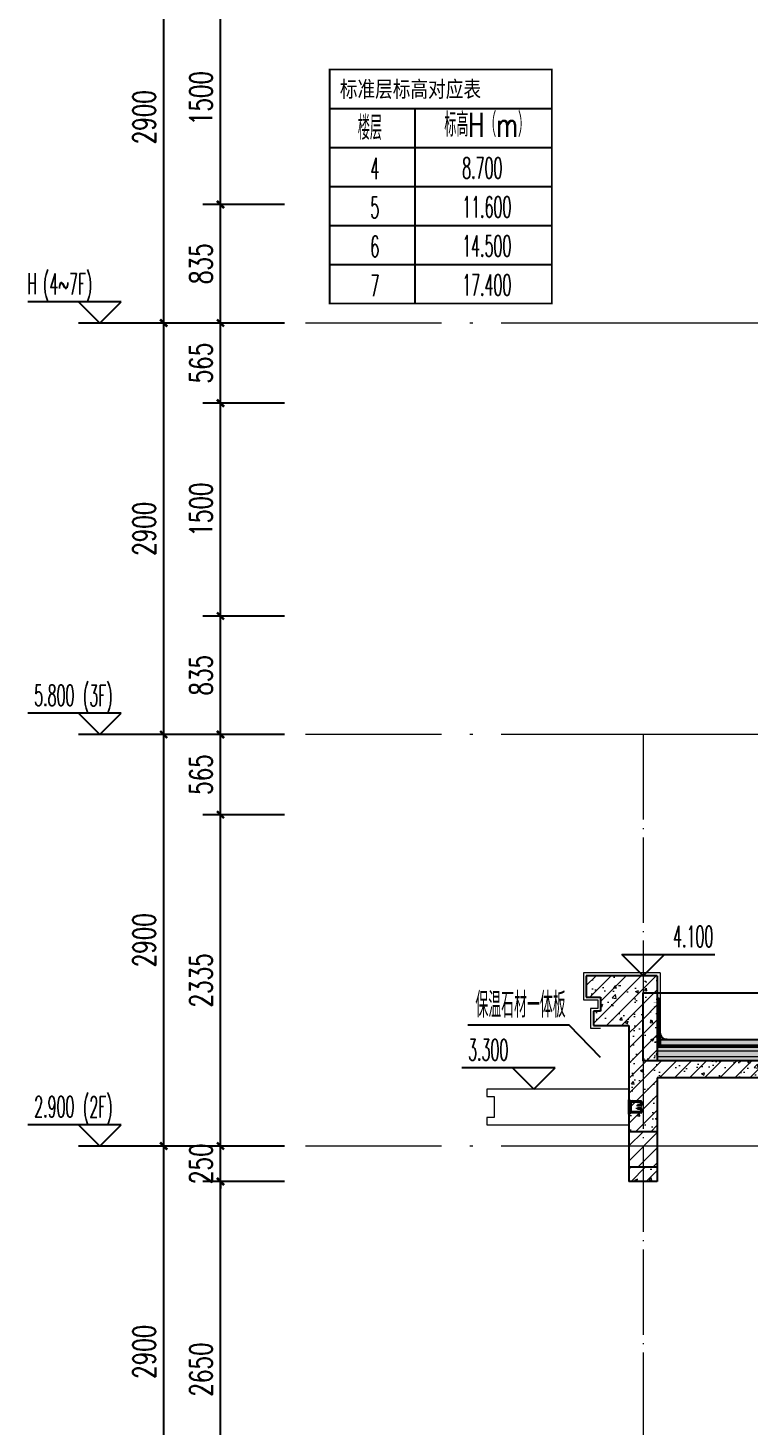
# Model space of a CAD drawing. Extents: x -1712635 to -854203, y -534641 to -21985.
# Drawn here: x -1008896 to -1003817, y -120317 to -110464 of the extents above; entities that cross this region are included whole.
import ezdxf
from ezdxf.xclip import XClip

# ---------------------------------------------------------------- set-up
doc = ezdxf.new("R2010")
doc.units = 0
doc.header["$LTSCALE"] = 1000
doc.header["$XCLIPFRAME"] = 2
doc.linetypes.add('DASH', pattern=[0.35, 0.25, -0.1])
doc.linetypes.add('DOTE', pattern=[2.42, 2, -0.2, 0.02, -0.2])
doc.layers.get('0').update_dxf_attribs({"linetype": 'CONTINUOUS'})
doc.layers.get('Defpoints').update_dxf_attribs({"linetype": 'CONTINUOUS'})
for name, color, linetype in [('3-屋面构造层', 157, 'CONTINUOUS'), ('C-Sheet-图框', 101, 'CONTINUOUS'), ('DIM_ELEV', 3, 'CONTINUOUS'), ('DIM_IDEN', 67, 'CONTINUOUS'), ('PUB_DIM', 3, 'CONTINUOUS'), ('PUB_TEXT', 2, 'CONTINUOUS'), ('SURFACE', 6, 'CONTINUOUS'), ('WALL', 2, 'CONTINUOUS'), ('栏杆', 95, 'CONTINUOUS'), ('立面-看线', 251, 'CONTINUOUS')]:
    doc.layers.add(name, color=color, linetype=linetype)
for name, color, linetype, lineweight in [('DOTE', 19, 'DOTE', 9), ('PUB_HATCH', 8, 'CONTINUOUS', 9), ('内粉刷', 37, 'CONTINUOUS', 9), ('立面-普通轮廓', 7, 'CONTINUOUS', 18)]:
    doc.layers.add(name, color=color, linetype=linetype, lineweight=lineweight)
doc.styles.add('_TCH_DIM', font='SIMPLEX.shx', dxfattribs={"width": 0.7, "bigfont": 'GBCBIG.shx'})
doc.styles.add('_TCH_DIM_T3', font='SIMPLEX', dxfattribs={"width": 0.705882, "bigfont": 'GBCBIG'})
doc.styles.add('DIM_FONT_T3', font='SIMPLEX', dxfattribs={"width": 0.705882, "bigfont": 'GBCBIG'})
doc.styles.add('宋体', font='', dxfattribs={"height": 50})
doc.styles.get('宋体').set_extended_font_data('SimSun')
doc.dimstyles.new('_TCH_ARCH&&50', dxfattribs={"dimtxt": 157.5, "dimasz": 50, "dimexe": 125, "dimexo": 150, "dimgap": 58.75, "dimtad": 1, "dimdec": 0, "dimzin": 0, "dimdsep": 46, "dimtxsty": '_TCH_DIM_T3', "dimblk": 'ARCHTICK', "dimcen": 0.09, "dimclrt": 7, "dimazin": 0, "dimtfac": 1, "dimtdec": 0, "dimtix": 1, "dimtmove": 2, "dimatfit": 3, "dimldrblk": 'ARCHTICK', "dimfxl": 0, "dimtolj": 1, "dimtzin": 0, "dimarcsym": 0})
pattern_1 = [(45, (-1144926.15, -28814.996), (-53.03301, 53.03301), []), (50, (-1144926.15, -28815), (215.17805, -18.82564), [22.5, -247.5]), (355, (-1144926.15, -28815), (-41.6254, 225.65764), [18, -198]), (100.4514, (-1144908.22, -28816.56), (173.55281, 206.83186), [19.12206, -210.34263]), (46.1842, (-1144926.15, -28755), (320.1723, -49.6557), [33.75, -371.25]), (96.6356, (-1144899.47, -28759.13), (280.3988, 292.23536), [28.6831, -315.5139]), (351.1842, (-1144926.15, -28755), (280.3986, 292.2356), [27, -297]), (21, (-1144896.15, -28770), (179.07212, -120.78567), [22.5, -247.5]), (326, (-1144896.15, -28770), (72.9946, 217.545), [18, -198]), (71.4514, (-1144881.22, -28780.06), (252.0668, 96.75915), [19.12206, -210.34263]), (37.5, (-1144926.15, -28814.996), (3.647957, 99.868156), [0, -195.6, 0, -201, 0, -198.75]), (7.5, (-1144926.15, -28815), (78.92086, 118.323514), [0, -114.6, 0, -191.1, 0, -75.75]), (327.5, (-1144993.05, -28814.996), (160.14673, -6.76646), [0, -75, 0, -234, 0, -310.5]), (317.5, (-1145023.05, -28815), (174.95585, 30.0315), [0, -97.5, 0, -155.4, 0, -220.5])]

# ---------------------------------------------------------------- blocks, each defined once
blk = doc.blocks.new('A$C657A2A31')
at = {"layer": '栏杆', "color": 5}
for p, q in [((0, 0), (6.4, 0)), ((0, -100.3), (0, 0)), ((6.4, 0), (6.4, -100.3)), ((84.4, -10), (12.4, -10)), ((12.4, -22.3), (12.4, -78)), ((84.4, -90.3), (12.4, -90.3)), ((77.4, -16.3), (18.4, -16.3)), ((77.4, -84), (18.4, -84)), ((59.6, -35.7), (59.6, -41.7)), ((80.4, -35.7), (59.6, -35.7)), ((87.4, -41.7), (59.6, -41.7)), ((59.6, -58.6), (59.6, -64.6)), ((87.4, -58.6), (59.6, -58.6)), ((80.4, -64.6), (59.6, -64.6)), ((83.4, -32.7), (83.4, -22.3)), ((83.4, -67.6), (83.4, -78)), ((90.4, -16), (90.4, -38.7)), ((90.4, -84.3), (90.4, -61.6)), ((6.4, -100.3), (0, -100.3))]:
    blk.add_line(p, q, dxfattribs=at)
for centre, radius, start, end in [((12.4, -16), 6, 90, 180), ((12.4, -84.3), 6, 180, 270), ((18.4, -22.3), 6, 90, 180), ((18.4, -78), 6, 180, 270), ((77.4, -22.3), 6, 0, 90), ((77.4, -78), 6, 270, 0), ((80.4, -32.7), 3, 270, 0), ((80.4, -67.6), 3, 0, 90), ((84.4, -16), 6, 0, 90), ((84.4, -84.3), 6, 270, 0), ((87.4, -38.7), 3, 270, 0), ((87.4, -61.6), 3, 0, 90)]:
    blk.add_arc(centre, radius, start, end, dxfattribs=at)
blk = doc.blocks.new('FGHFG4334GDFGDFFGGGGGGDFG4G')
at = {"layer": 'SURFACE', "const_width": 2.25}
for points in [[(46.5, 0), (0, 0)], [(46.5, -27.6), (0, -27.6)]]:
    blk.add_lwpolyline(points, dxfattribs=at)
at = {"layer": 'SURFACE', "const_width": 1.5}
blk.add_lwpolyline([(46.5, 17.2, -1), (46.5, 5.2), (46.5, -6.8, -1), (46.5, -18.8), (46.5, -36.8), (52.5, -48), (52.5, -72.8)], format="xyb", dxfattribs=at)
blk = doc.blocks.new('FGDGDGD')
at = {"layer": '3-屋面构造层'}
h = blk.add_hatch(dxfattribs=at)
h.set_pattern_fill('隔热材料01', color=256, scale=7.692308, style=0)
h.set_pattern_definition([(270, (9.5186, 433.228), (3.846153863, -7e-16), [0.385980771, -3.460173092]), (270, (6.637, 433.228), (3.846153863, -7e-16), [0.385980771, -3.460173092]), (90, (8.5996, 430.618), (-3.846153863, 2e-16), [0.385980771, -3.460173092]), (90, (7.556, 430.618), (-3.846153863, 2e-16), [0.385980771, -3.460173092]), (180, (10.002, 430), (-5e-16, -3.846153863), [3.848019248, 0.001865385]), (135, (8.9282, 430.193), (2e-16, 3.846144175), [0.328307694, -5.110980792]), (116.56505, (12.5422, 430.4251), (8.6793e-06, 3.8461487416), [0.215769232, -8.384500037]), (116.56505, (8.696, 430.4251), (8.6793e-06, 3.8461487416), [0.215769232, -8.384500037]), (153.43495, (13.1603, 430), (-8.679e-06, 3.846148742), [0.431538463, -8.168730805]), (153.43495, (9.3142, 430), (-8.679e-06, 3.846148742), [0.431538463, -8.168730805]), (63.43495, (12.4457, 431.0041), (-8.6793e-06, 3.8461487416), [2.054923086, -6.545346183]), (63.43495, (8.5996, 431.0041), (-8.6793e-06, 3.8461487416), [2.054923086, -6.545346183]), (116.56505, (13.3647, 433.228), (8.6793e-06, 3.8461487416), [0.215769232, -8.384500037]), (116.56505, (9.5186, 433.228), (8.6793e-06, 3.8461487416), [0.215769232, -8.384500037]), (135, (9.422, 433.421), (2e-16, 3.846144175), [0.328307694, -5.110980792]), (153.43495, (13.036, 433.6532), (-8.679e-06, 3.846148742), [0.431538463, -8.168730805]), (153.43495, (9.19, 433.6532), (-8.679e-06, 3.846148742), [0.431538463, -8.168730805]), (45, (6.7336, 433.421), (2e-16, 3.846144175), [0.328307694, -5.110980792]), (63.43495, (10.4833, 433.228), (-8.6793e-06, 3.8461487416), [0.215769232, -8.384500037]), (63.43495, (6.6371, 433.228), (-8.6793e-06, 3.8461487416), [0.215769232, -8.384500037]), (26.56505, (10.812, 433.6532), (8.679e-06, 3.846148742), [0.431538463, -8.168730805]), (26.56505, (6.9658, 433.6532), (8.679e-06, 3.846148742), [0.431538463, -8.168730805]), (116.56505, (11.4023, 431.0041), (8.6793e-06, 3.8461487416), [2.054923086, -6.545346183]), (116.56505, (7.5561, 431.0041), (8.6793e-06, 3.8461487416), [2.054923086, -6.545346183]), (45, (7.2275, 430.193), (2e-16, 3.846144175), [0.328307694, -5.110980792]), (63.43495, (11.3058, 430.4251), (-8.6793e-06, 3.8461487416), [0.215769232, -8.384500037]), (63.43495, (7.4596, 430.4251), (-8.6793e-06, 3.8461487416), [0.215769232, -8.384500037]), (26.56505, (10.6877, 430), (8.679e-06, 3.846148742), [0.431538463, -8.168730805]), (26.56505, (6.8415, 430), (8.679e-06, 3.846148742), [0.431538463, -8.168730805])])
edge = h.paths.add_edge_path()
edge.add_arc((682180.8, 585366.2), 9.23, 450, 540, ccw=False)
edge.add_line((682180.8, 585375.4), (682191.6, 585375.4))
edge.add_line((682191.6, 585375.4), (682191.6, 585366.2))
edge.add_line((682191.6, 585366.2), (682171.6, 585366.2))
h = blk.add_hatch(dxfattribs=at)
h.set_pattern_fill('混凝土', color=256, scale=5, angle=-1.14576, style=0)
h.set_pattern_definition([(48.854237, (-82751.966, -43707.863), (35.7930991, -3.8540962), [3.75, -41.25]), (353.854237, (-82751.966, -43707.863), (-6.1841378, 37.7408106), [3, -33]), (99.305637, (-82748.983, -43708.185), (29.6089874, 33.886691), [3.1870095, -35.0571056]), (45.038437, (-82751.766, -43697.865), (53.1858973, -9.3413237), [5.625, -61.875]), (95.489837, (-82747.334, -43698.644), (47.6977146, 47.7616795), [4.7805144, -52.58565]), (350.038437, (-82751.766, -43697.865), (47.6976773, 47.7617167), [4.5, -49.5]), (19.854237, (-82746.817, -43700.465), (29.4368469, -20.7237073), [3.75, -41.25]), (324.854237, (-82746.817, -43700.465), (12.8883392, 36.0069862), [3, -33]), (70.305637, (-82744.364, -43702.192), (42.3251977, 15.2832459), [3.1870095, -35.0571056]), (36.3542372, (-82751.966, -43707.863), (0.9406985, 16.62920733), [0, -32.6, 0, -33.5, 0, -33.125]), (6.3542372, (-82751.966, -43707.863), (13.54517982, 19.45362572), [0, -19.1, 0, -31.85, 0, -12.625]), (326.3542372, (-82763.114, -43707.64), (26.66323482, -1.66123381), [0, -12.5, 0, -39, 0, -51.75]), (316.3542372, (-82768.113, -43707.54), (29.2535633, 4.4211788), [0, -16.25, 0, -25.9, 0, -36.75])])
h.paths.add_polyline_path([(674875.1, 585046.2), (674875.1, 585086.2), (682171.6, 585086.2), (682171.6, 585046.2)])
h = blk.add_hatch(dxfattribs=at)
h.set_pattern_fill('焦渣矿渣', color=256, scale=4, angle=-1.14576, style=0)
h.set_pattern_definition([(358.8542372, (-82751.966, -43697.863), (8.27546507, 13.69326162), [1.6, -14.4]), (298.8542372, (-82751.966, -43697.863), (15.99644496, -0.32013217), [1.6, -14.4]), (238.8542372, (-82750.366, -43697.895), (7.72097989, -14.0133938), [1.6, -14.4]), (268.8542372, (-82745.567, -43697.991), (15.83683295, -8.3183365), [2.4, -11.456]), (268.8542372, (-82743.967, -43698.023), (15.83683295, -8.3183365), [2.4, -11.456]), (268.8542372, (-82742.368, -43698.055), (15.83683295, -8.3183365), [2.4, -11.456])])
h.paths.add_polyline_path([(674875.1, 585006.2), (674875.1, 585036.2), (682191.6, 585036.2), (682191.6, 585006.2)])
h = blk.add_hatch(dxfattribs=at)
h.set_pattern_fill('隔热材料03', color=256, scale=12.5, style=0)
h.set_pattern_definition([(113.578, (-500407.8114, 374696.8656), (-0.0086926214, 6.2699620763), [1.075, -0.5693125, 2.8375, -0.5693125, 1.075, -0.6825]), (66.42, (-500406.1744, 374696.8656), (2.727787851, 6.0425e-05), [1.075, -0.5693125, 2.840375, -0.5693125, 1.075, -0.6825]), (180, (-500406.1744, 374696.8656), (0, 6.25), [1.636625, -1.0910625]), (180, (-500407.538, 374702.4906), (0, 6.25), [1.636625, -1.0910625]), (90, (-500405.7427, 374697.8548), (2.72775, 2e-16), [0.52175, -5.72825]), (90, (-500407.1066, 374700.9798), (2.72775, 2e-16), [0.52175, -5.72825]), (90, (-500408.2427, 374697.8548), (2.72775, 2e-16), [0.52175, -5.72825]), (90, (-500409.6066, 374700.9798), (2.72775, 2e-16), [0.52175, -5.72825])])
edge = h.paths.add_edge_path()
edge.add_line((682177.8, 585086.2), (682177.8, 585050.2))
edge.add_arc((682171.6, 585050.2), 6.25, 270, 360, ccw=False)
edge.add_line((682171.6, 585044), (682171.6, 585086.2))
edge.add_line((682171.6, 585086.2), (682177.8, 585086.2))
h = blk.add_hatch(dxfattribs=at)
h.set_pattern_fill('加气混凝土', color=256, scale=5, style=0)
h.set_pattern_definition([(0, (-82734.266, -43726.163), (30, 60), [0, -60]), (0, (-82769.366, -43734.263), (30, 60), [0, -60]), (0, (-82749.866, -43734.863), (30, 60), [0, -60]), (0, (-82728.566, -43717.163), (30, 60), [0, -60]), (0, (-82753.466, -43737.863), (30, 60), [0, -60]), (0, (-82722.566, -43679.363), (30, 60), [0, -60]), (0, (-82740.866, -43684.163), (30, 60), [0, -60]), (0, (-82731.266, -43691.663), (30, 60), [0, -60]), (0, (-82780.166, -43692.863), (30, 60), [0, -60]), (0, (-82750.766, -43695.563), (30, 60), [0, -60]), (0, (-82762.166, -43710.863), (30, 60), [0, -60]), (0, (-82761.566, -43733.363), (30, 60), [0, -60]), (0, (-82739.066, -43735.763), (30, 60), [0, -60]), (0, (-82722.566, -43709.363), (30, 60), [0, -60]), (0, (-82778.666, -43718.663), (30, 60), [0, -60]), (0, (-82773.566, -43708.463), (30, 60), [0, -60]), (0, (-82750.166, -43712.663), (30, 60), [0, -60]), (0, (-82758.566, -43721.363), (30, 60), [0, -60]), (0, (-82763.366, -43701.563), (30, 60), [0, -60]), (0, (-82755.866, -43679.063), (30, 60), [0, -60]), (0, (-82776.266, -43731.263), (30, 60), [0, -60]), (0, (-82743.266, -43691.363), (30, 60), [0, -60]), (0, (-82771.166, -43690.463), (30, 60), [0, -60]), (0, (-82775.966, -43682.663), (30, 60), [0, -60]), (130.601294, (-82726.2516, -43698.149), (-149.999998343, 180.000000787), [2.6341554, -1103.7111]), (18.4349488, (-82730.537, -43697.006), (149.99999945, 59.99999956), [2.710524, -376.76279]), (90, (-82730.537, -43699.578), (30, 60), [2.5714284, -117.428565]), (161.565051, (-82727.966, -43700.435), (-150.000000755, 59.99999553), [2.710524, -376.76279]), (53.1301023, (-82727.966, -43700.435), (30.00000006, 59.99999997), [2.857143, -297.14285]), (135, (-82725.68, -43731.006), (-30.00000363, 59.99999594), [2.424366, -167.28126]), (45, (-82729.109, -43731.006), (29.9999998, 59.99999976), [2.424366, -167.28126]), (135, (-82727.394, -43732.72), (-30.00000363, 59.99999594), [2.424366, -167.28126]), (45, (-82727.394, -43732.72), (29.9999998, 59.99999976), [2.424366, -167.28126]), (116.565051, (-82754.537, -43690.72), (-5.2e-06, 119.9999967), [3.1943826, -63.88765]), (180, (-82755.966, -43687.863), (-30, 60), [3.4285716, -56.571425]), (63.434949, (-82760.823, -43690.72), (3e-07, 119.9999994), [3.1943826, -63.88765]), (116.565051, (-82759.394, -43693.58), (-5.2e-06, 119.9999967), [3.1943826, -63.88765]), (0, (-82759.394, -43693.58), (30, 60), [3.4285716, -56.571425]), (63.434949, (-82755.966, -43693.58), (3e-07, 119.9999994), [3.1943826, -63.88765]), (107.102728, (-82731.9658, -43711.0063), (-89.999996559, 300.000000484), [3.8861346, -1628.29025]), (143.972626, (-82733.1087, -43707.292), (-569.999992774, 419.999999525), [3.8861346, -812.202]), (180, (-82736.25, -43705.006), (-30, 60), [3.7142856, -56.28571]), (36.0273733, (-82743.1087, -43707.292), (569.999995788, 419.999995472), [3.8861346, -812.202]), (71.5650511, (-82744.252, -43710.721), (90.00000046, 299.99999948), [3.6140316, -375.85928]), (107.102728, (-82743.1087, -43714.4348), (-89.999996559, 300.000000484), [3.8861346, -1628.29025]), (143.972626, (-82739.966, -43716.7206), (-569.999992774, 419.999999525), [3.8861346, -812.202]), (0, (-82739.966, -43716.72), (30, 60), [3.7142856, -56.28571]), (36.0273733, (-82736.2516, -43716.7206), (569.999995788, 419.999995472), [3.8861346, -812.202]), (71.5650511, (-82733.109, -43714.435), (90.00000046, 299.99999948), [3.6140316, -375.85928]), (150.255118, (-82731.3944, -43683.006), (-90.000000213, 59.999999257), [2.303502, -481.43196]), (90, (-82733.394, -43684.15), (30, 60), [2.2857144, -117.714275]), (29.7448813, (-82733.3944, -43684.149), (90.000000053, 59.99999972), [2.303502, -481.43196]), (116.565051, (-82745.394, -43725.58), (-5.2e-06, 119.9999967), [3.1943826, -63.88765]), (168.690067, (-82746.823, -43722.7206), (-270.0000002, 59.999998494), [2.9137254, -608.96855]), (41.1859251, (-82751.9658, -43724.149), (749.999995456, 659.999994229), [3.0371844, -1272.5802]), (90, (-82751.966, -43727.006), (30, 60), [2.857143, -117.14285]), (138.814074, (-82749.68, -43729.0063), (-749.999986669, 660.000004204), [3.0371844, -1272.5802]), (16.6992442, (-82749.68, -43729.0063), (989.999992552, 299.999996858), [2.982945, -1249.85375]), (60.9453959, (-82746.823, -43728.149), (29.99999992, 59.999999469), [2.9416086, -1232.53395]), (109.983106, (-82770.5373, -43700.4348), (-150.000000565, 419.9999988885), [3.3442002, -1401.21975]), (155.556045, (-82771.68, -43697.292), (-390.0000014866, 179.99999626), [3.4522986, -1446.51315]), (24.4439547, (-82777.9658, -43697.292), (390.0000001945, 179.999999134), [3.4522986, -1446.51315]), (70.0168934, (-82779.1087, -43700.4348), (150.000000452, 419.999998958), [3.3442002, -1401.21975]), (109.983106, (-82777.9658, -43703.5777), (-150.000000565, 419.9999988885), [3.3442002, -1401.21975]), (160.016893, (-82774.823, -43704.7206), (-150.000000088, 59.999997267), [3.3442002, -698.93775]), (19.9831065, (-82774.823, -43704.7206), (149.999999176, 59.999999905), [3.3442002, -698.93775]), (70.0168934, (-82771.68, -43703.5777), (150.000000452, 419.999998958), [3.3442002, -1401.21975]), (122.005383, (-82748.2516, -43705.8634), (-30.000004026, 59.999996937), [2.6954232, -563.3434]), (18.4349488, (-82752.252, -43704.435), (149.99999945, 59.99999956), [2.710524, -376.76279]), (90, (-82752.252, -43707.006), (30, 60), [2.5714284, -117.428565]), (161.565051, (-82749.68, -43707.863), (-150.000000755, 59.99999553), [2.710524, -376.76279]), (54.4623222, (-82749.68, -43707.8634), (209.999999696, 299.99999955), [2.457807, -1029.82115]), (116.565051, (-82765.68, -43720.435), (-5.2e-06, 119.9999967), [3.1943826, -63.88765]), (180, (-82767.11, -43717.58), (-30, 60), [3.142857, -56.85714]), (59.0362434, (-82771.966, -43720.435), (30.000000098, 59.99999971), [3.3319728, -696.3822]), (120.963756, (-82770.2516, -43723.292), (-30.0000041, 59.999997245), [3.3319728, -696.3822]), (0, (-82770.25, -43723.29), (30, 60), [3.142857, -56.85714]), (63.434949, (-82767.11, -43723.29), (3e-07, 119.9999994), [3.1943826, -63.88765])])
h.paths.add_polyline_path([(682191.6, 584936.2), (674875.1, 584936.2), (674875.1, 584966.2), (682191.6, 584966.2)])
at = {"layer": '立面-看线'}
h = blk.add_hatch(dxfattribs=at)
h.set_pattern_fill('HONEY', color=256, scale=7)
h.set_pattern_definition([(0, (-799653.24, -415240.13), (16.66875, 9.623705), [11.1125, -22.225]), (120, (-799653.24, -415240.13), (-16.66874801, 9.62370845), [11.1125, -22.225]), (60, (-799653.24, -415240.13), (1.99e-06, 19.24741345), [-22.225, 11.1125])])
h.paths.add_polyline_path([(682191.6, 584966.2), (674875.1, 584966.2), (674875.1, 585006.2), (682191.6, 585006.2)])
at = {"layer": '3-屋面构造层'}
for p, q in [((682177.8, 585086.2), (674875.1, 585086.2)), ((682171.6, 585046.2), (674875.1, 585046.2)), ((682191.6, 585036.2), (674875.1, 585036.2)), ((682171.6, 585086.2), (682171.6, 585044))]:
    blk.add_line(p, q, dxfattribs=at)
at = {"layer": '3-屋面构造层', "color": 251, "linetype": 'DASH', "ltscale": 0.05, "const_width": 2.5}
for points in [[(682056.6, 585042.7), (682171.6, 585042.7, 0.414214), (682179.1, 585050.2), (682179.1, 585366.2)], [(682056.6, 585039), (682171.6, 585039, 0.414214), (682182.8, 585050.2), (682182.8, 585366.2)]]:
    blk.add_lwpolyline(points, format="xyb", dxfattribs=at)
at = {"layer": '3-屋面构造层', "color": 251}
for points in [[(682056.6, 585041.5), (682171.6, 585041.5, 0.414214), (682180.3, 585050.2), (682180.3, 585366.2)], [(682056.6, 585044), (682171.6, 585044, 0.414214), (682177.8, 585050.2), (682177.8, 585366.2)], [(682056.6, 585040.2), (682171.6, 585040.2, 0.414214), (682181.6, 585050.2), (682181.6, 585366.2), (682184.1, 585366.2), (682184.1, 585050.2, -0.414214), (682171.6, 585037.7), (682056.6, 585037.7)]]:
    blk.add_lwpolyline(points, format="xyb", dxfattribs=at)
at = {"layer": '3-屋面构造层', "ltscale": 0.8}
blk.add_lwpolyline([(682171.6, 585366.2, -0.414214), (682180.8, 585375.4), (682191.6, 585375.4), (682191.6, 585366.2), (682171.6, 585366.2)], format="xyb", dxfattribs=at)
at = {"layer": '3-屋面构造层', "color": 251, "linetype": 'DASH', "ltscale": 0.05, "const_width": 2.5}
for points in [[(682042.7, 585039), (674875.1, 585039)], [(682056.6, 585042.7), (682042.7, 585039)]]:
    blk.add_lwpolyline(points, dxfattribs=at)
at = {"layer": '3-屋面构造层', "color": 251}
for points in [[(682042.7, 585040.2), (674875.1, 585040.2)], [(674875.1, 585037.7), (682042.7, 585037.7)], [(682056, 585043.8), (682042.1, 585040.1)], [(682043.2, 585037.9), (682057.1, 585041.6)]]:
    blk.add_lwpolyline(points, dxfattribs=at)
at = {"layer": '3-屋面构造层'}
blk.add_arc((682121.6, 585136.2), 50, 270, 360, dxfattribs=at)
at = {"layer": 'PUB_HATCH', "color": 215}
for p, q in [((682191.6, 585006.2), (674875.1, 585006.2)), ((682191.6, 584966.2), (674875.1, 584966.2))]:
    blk.add_line(p, q, dxfattribs=at)
at = {"layer": '3-屋面构造层', "color": 1, "xscale": -1}
blk.add_blockref('FGHFG4334GDFGDFFGGGGGGDFG4G', (682218.1, 585349), dxfattribs=at)
blk = doc.blocks.new('A$C6C4F020C')
at = {"layer": 'C-Sheet-图框', "color": 0}
for p, q in [((-782.8, 687.5), (0, 687.5)), ((-782.8, 687.5), (0, 687.5)), ((-482.4, 687.5), (-482.4, 0)), ((-782.8, 550), (0, 550)), ((-782.8, 412.5), (0, 412.5)), ((-782.8, 275), (0, 275)), ((-782.8, 137.5), (0, 137.5))]:
    blk.add_line(p, q, dxfattribs=at)
at = {"layer": 'C-Sheet-图框', "color": 0, "const_width": 6}
blk.add_lwpolyline([(-782.8, 0), (0, 0), (0, 825), (-782.8, 825)], close=True, dxfattribs=at)
at = {"layer": 'PUB_TEXT', "color": 2, "style": '宋体', "width": 0.8}
blk.add_text('标准层标高对应表', height=56.96, dxfattribs=at).set_placement((-746.8, 727.4))
at = {"layer": 'PUB_TEXT', "style": '_TCH_DIM'}
for s, height, width, p in [('楼层', 84.4, 0.7, (-683.6, 577)), ('标高H（m）', 84.4, 0.7, (-379.1, 588.1)), ('4', 74.4, 0.494118, (-639.3, 438.8)), ('8.700', 74.38, 0.494118, (-316, 440.7)), ('5', 74.4, 0.494118, (-639.3, 301.3)), ('11.600', 74.38, 0.494118, (-316, 303.2)), ('6', 74.4, 0.494118, (-639.3, 163.8)), ('14.500', 74.38, 0.494118, (-316, 165.7)), ('7', 74.4, 0.494118, (-639.3, 26.3)), ('17.400', 74.38, 0.494118, (-316, 28.2))]:
    blk.add_text(s, height=height, dxfattribs=dict(at, width=width)).set_placement(p)
blk = doc.blocks.new('_ArchTick')
at = {"color": 0, "const_width": 0.35}
blk.add_lwpolyline([(-0.5, -0.5), (0.5, 0.5)], dxfattribs=at)
blk = doc.blocks.new('*D1055')
at = {"layer": 'Defpoints', "color": 0}
for p in [(-1007539.8, -118593.4), (-1006939.8, -118593.4), (-1006939.8, -121243.4)]:
    blk.add_point(p, dxfattribs=at)
at = {"layer": 'PUB_DIM', "color": 0, "lineweight": -2}
for p, q in [((-1007089.8, -118593.4), (-1007664.8, -118593.4)), ((-1007539.8, -121243.4), (-1007539.8, -118593.4)), ((-1007089.8, -121243.4), (-1007664.8, -121243.4))]:
    blk.add_line(p, q, dxfattribs=at)
at = {"layer": 'PUB_DIM', "color": 0, "lineweight": -2, "xscale": 50, "yscale": 50, "zscale": 50}
for p, rotation in [((-1007539.8, -118593.4), 90), ((-1007539.8, -121243.4), 270)]:
    blk.add_blockref('_ArchTick', p, dxfattribs=dict(at, rotation=rotation))
at = {"layer": 'PUB_DIM', "color": 7, "insert": (-1007677.3, -119918.4), "char_height": 157.5, "attachment_point": 5, "rotation": 90, "style": '_TCH_DIM_T3'}
blk.add_mtext('\\A1;2650', dxfattribs=at)
blk = doc.blocks.new('*D1056')
at = {"layer": 'Defpoints', "color": 0}
for p in [(-1007539.8, -118343.4), (-1006939.8, -118343.4), (-1006939.8, -118593.4)]:
    blk.add_point(p, dxfattribs=at)
at = {"layer": 'PUB_DIM', "color": 0, "lineweight": -2}
for p, q in [((-1007539.8, -118343.4), (-1007539.8, -118293.4)), ((-1007089.8, -118343.4), (-1007664.8, -118343.4)), ((-1007539.8, -118593.4), (-1007539.8, -118343.4)), ((-1007089.8, -118593.4), (-1007664.8, -118593.4)), ((-1007539.8, -118593.4), (-1007539.8, -118643.4))]:
    blk.add_line(p, q, dxfattribs=at)
at = {"layer": 'PUB_DIM', "color": 0, "lineweight": -2, "xscale": 50, "yscale": 50, "zscale": 50}
for p, rotation in [((-1007539.8, -118343.4), 270), ((-1007539.8, -118593.4), 90)]:
    blk.add_blockref('_ArchTick', p, dxfattribs=dict(at, rotation=rotation))
at = {"layer": 'PUB_DIM', "color": 7, "insert": (-1007677.3, -118468.4), "char_height": 157.5, "attachment_point": 5, "rotation": 90, "style": '_TCH_DIM_T3'}
blk.add_mtext('\\A1;250', dxfattribs=at)
blk = doc.blocks.new('*D1057')
at = {"layer": 'Defpoints', "color": 0}
for p in [(-1007539.8, -116008.4), (-1006939.8, -116008.4), (-1006939.8, -118343.4)]:
    blk.add_point(p, dxfattribs=at)
at = {"layer": 'PUB_DIM', "color": 0, "lineweight": -2}
for p, q in [((-1007089.8, -116008.4), (-1007664.8, -116008.4)), ((-1007539.8, -118343.4), (-1007539.8, -116008.4)), ((-1007089.8, -118343.4), (-1007664.8, -118343.4))]:
    blk.add_line(p, q, dxfattribs=at)
at = {"layer": 'PUB_DIM', "color": 0, "lineweight": -2, "xscale": 50, "yscale": 50, "zscale": 50}
for p, rotation in [((-1007539.8, -116008.4), 90), ((-1007539.8, -118343.4), 270)]:
    blk.add_blockref('_ArchTick', p, dxfattribs=dict(at, rotation=rotation))
at = {"layer": 'PUB_DIM', "color": 7, "insert": (-1007677.3, -117175.9), "char_height": 157.5, "attachment_point": 5, "rotation": 90, "style": '_TCH_DIM_T3'}
blk.add_mtext('\\A1;2335', dxfattribs=at)
blk = doc.blocks.new('*D1058')
at = {"layer": 'Defpoints', "color": 0}
for p in [(-1007539.8, -115443.4), (-1006939.8, -115443.4), (-1006939.8, -116008.4)]:
    blk.add_point(p, dxfattribs=at)
at = {"layer": 'PUB_DIM', "color": 0, "lineweight": -2}
for p, q in [((-1007089.8, -115443.4), (-1007664.8, -115443.4)), ((-1007539.8, -116008.4), (-1007539.8, -115443.4)), ((-1007089.8, -116008.4), (-1007664.8, -116008.4))]:
    blk.add_line(p, q, dxfattribs=at)
at = {"layer": 'PUB_DIM', "color": 0, "lineweight": -2, "xscale": 50, "yscale": 50, "zscale": 50}
for p, rotation in [((-1007539.8, -115443.4), 90), ((-1007539.8, -116008.4), 270)]:
    blk.add_blockref('_ArchTick', p, dxfattribs=dict(at, rotation=rotation))
at = {"layer": 'PUB_DIM', "color": 7, "insert": (-1007677.3, -115725.9), "char_height": 157.5, "attachment_point": 5, "rotation": 90, "style": '_TCH_DIM_T3'}
blk.add_mtext('\\A1;565', dxfattribs=at)
blk = doc.blocks.new('*D1059')
at = {"layer": 'Defpoints', "color": 0}
for p in [(-1007539.8, -114608.4), (-1006939.8, -114608.4), (-1006939.8, -115443.4)]:
    blk.add_point(p, dxfattribs=at)
at = {"layer": 'PUB_DIM', "color": 0, "lineweight": -2}
for p, q in [((-1007089.8, -114608.4), (-1007664.8, -114608.4)), ((-1007539.8, -115443.4), (-1007539.8, -114608.4)), ((-1007089.8, -115443.4), (-1007664.8, -115443.4))]:
    blk.add_line(p, q, dxfattribs=at)
at = {"layer": 'PUB_DIM', "color": 0, "lineweight": -2, "xscale": 50, "yscale": 50, "zscale": 50}
for p, rotation in [((-1007539.8, -114608.4), 90), ((-1007539.8, -115443.4), 270)]:
    blk.add_blockref('_ArchTick', p, dxfattribs=dict(at, rotation=rotation))
at = {"layer": 'PUB_DIM', "color": 7, "insert": (-1007677.3, -115025.9), "char_height": 157.5, "attachment_point": 5, "rotation": 90, "style": '_TCH_DIM_T3'}
blk.add_mtext('\\A1;835', dxfattribs=at)
blk = doc.blocks.new('*D1060')
at = {"layer": 'Defpoints', "color": 0}
for p in [(-1007539.8, -113108.4), (-1006939.8, -113108.4), (-1006939.8, -114608.4)]:
    blk.add_point(p, dxfattribs=at)
at = {"layer": 'PUB_DIM', "color": 0, "lineweight": -2}
for p, q in [((-1007089.8, -113108.4), (-1007664.8, -113108.4)), ((-1007539.8, -114608.4), (-1007539.8, -113108.4)), ((-1007089.8, -114608.4), (-1007664.8, -114608.4))]:
    blk.add_line(p, q, dxfattribs=at)
at = {"layer": 'PUB_DIM', "color": 0, "lineweight": -2, "xscale": 50, "yscale": 50, "zscale": 50}
for p, rotation in [((-1007539.8, -113108.4), 90), ((-1007539.8, -114608.4), 270)]:
    blk.add_blockref('_ArchTick', p, dxfattribs=dict(at, rotation=rotation))
at = {"layer": 'PUB_DIM', "color": 7, "insert": (-1007677.3, -113858.4), "char_height": 157.5, "attachment_point": 5, "rotation": 90, "style": '_TCH_DIM_T3'}
blk.add_mtext('\\A1;1500', dxfattribs=at)
blk = doc.blocks.new('*D1061')
at = {"layer": 'Defpoints', "color": 0}
for p in [(-1007539.8, -112543.4), (-1006939.8, -112543.4), (-1006939.8, -113108.4)]:
    blk.add_point(p, dxfattribs=at)
at = {"layer": 'PUB_DIM', "color": 0, "lineweight": -2}
for p, q in [((-1007089.8, -112543.4), (-1007664.8, -112543.4)), ((-1007539.8, -113108.4), (-1007539.8, -112543.4)), ((-1007089.8, -113108.4), (-1007664.8, -113108.4))]:
    blk.add_line(p, q, dxfattribs=at)
at = {"layer": 'PUB_DIM', "color": 0, "lineweight": -2, "xscale": 50, "yscale": 50, "zscale": 50}
for p, rotation in [((-1007539.8, -112543.4), 90), ((-1007539.8, -113108.4), 270)]:
    blk.add_blockref('_ArchTick', p, dxfattribs=dict(at, rotation=rotation))
at = {"layer": 'PUB_DIM', "color": 7, "insert": (-1007677.3, -112825.9), "char_height": 157.5, "attachment_point": 5, "rotation": 90, "style": '_TCH_DIM_T3'}
blk.add_mtext('\\A1;565', dxfattribs=at)
blk = doc.blocks.new('*D1062')
at = {"layer": 'Defpoints', "color": 0}
for p in [(-1007539.8, -111708.4), (-1006939.8, -111708.4), (-1006939.8, -112543.4)]:
    blk.add_point(p, dxfattribs=at)
at = {"layer": 'PUB_DIM', "color": 0, "lineweight": -2}
for p, q in [((-1007089.8, -111708.4), (-1007664.8, -111708.4)), ((-1007539.8, -112543.4), (-1007539.8, -111708.4)), ((-1007089.8, -112543.4), (-1007664.8, -112543.4))]:
    blk.add_line(p, q, dxfattribs=at)
at = {"layer": 'PUB_DIM', "color": 0, "lineweight": -2, "xscale": 50, "yscale": 50, "zscale": 50}
for p, rotation in [((-1007539.8, -111708.4), 90), ((-1007539.8, -112543.4), 270)]:
    blk.add_blockref('_ArchTick', p, dxfattribs=dict(at, rotation=rotation))
at = {"layer": 'PUB_DIM', "color": 7, "insert": (-1007677.3, -112125.9), "char_height": 157.5, "attachment_point": 5, "rotation": 90, "style": '_TCH_DIM_T3'}
blk.add_mtext('\\A1;835', dxfattribs=at)
blk = doc.blocks.new('*D1063')
at = {"layer": 'Defpoints', "color": 0}
for p in [(-1007539.8, -110208.4), (-1006939.8, -110208.4), (-1006939.8, -111708.4)]:
    blk.add_point(p, dxfattribs=at)
at = {"layer": 'PUB_DIM', "color": 0, "lineweight": -2}
for p, q in [((-1007089.8, -110208.4), (-1007664.8, -110208.4)), ((-1007539.8, -111708.4), (-1007539.8, -110208.4)), ((-1007089.8, -111708.4), (-1007664.8, -111708.4))]:
    blk.add_line(p, q, dxfattribs=at)
at = {"layer": 'PUB_DIM', "color": 0, "lineweight": -2, "xscale": 50, "yscale": 50, "zscale": 50}
for p, rotation in [((-1007539.8, -110208.4), 90), ((-1007539.8, -111708.4), 270)]:
    blk.add_blockref('_ArchTick', p, dxfattribs=dict(at, rotation=rotation))
at = {"layer": 'PUB_DIM', "color": 7, "insert": (-1007677.3, -110958.4), "char_height": 157.5, "attachment_point": 5, "rotation": 90, "style": '_TCH_DIM_T3'}
blk.add_mtext('\\A1;1500', dxfattribs=at)
blk = doc.blocks.new('*D1071')
at = {"layer": 'Defpoints', "color": 0}
for p in [(-1007939.8, -109643.4), (-1006939.8, -109643.4), (-1006939.8, -112543.4)]:
    blk.add_point(p, dxfattribs=at)
at = {"layer": 'PUB_DIM', "color": 0, "lineweight": -2}
for p, q in [((-1007089.8, -109643.4), (-1008064.8, -109643.4)), ((-1007939.8, -112543.4), (-1007939.8, -109643.4)), ((-1007089.8, -112543.4), (-1008064.8, -112543.4))]:
    blk.add_line(p, q, dxfattribs=at)
at = {"layer": 'PUB_DIM', "color": 0, "lineweight": -2, "xscale": 50, "yscale": 50, "zscale": 50}
for p, rotation in [((-1007939.8, -109643.4), 90), ((-1007939.8, -112543.4), 270)]:
    blk.add_blockref('_ArchTick', p, dxfattribs=dict(at, rotation=rotation))
at = {"layer": 'PUB_DIM', "color": 7, "insert": (-1008077.3, -111093.4), "char_height": 157.5, "attachment_point": 5, "rotation": 90, "style": '_TCH_DIM_T3'}
blk.add_mtext('\\A1;2900', dxfattribs=at)
blk = doc.blocks.new('*D1078')
at = {"layer": 'Defpoints', "color": 0}
for p in [(-1007939.8, -118343.4), (-1006939.8, -118343.4), (-1006939.8, -121243.4)]:
    blk.add_point(p, dxfattribs=at)
at = {"layer": 'PUB_DIM', "color": 0, "lineweight": -2}
for p, q in [((-1007089.8, -118343.4), (-1008064.8, -118343.4)), ((-1007939.8, -121243.4), (-1007939.8, -118343.4)), ((-1007089.8, -121243.4), (-1008064.8, -121243.4))]:
    blk.add_line(p, q, dxfattribs=at)
at = {"layer": 'PUB_DIM', "color": 0, "lineweight": -2, "xscale": 50, "yscale": 50, "zscale": 50}
for p, rotation in [((-1007939.8, -118343.4), 90), ((-1007939.8, -121243.4), 270)]:
    blk.add_blockref('_ArchTick', p, dxfattribs=dict(at, rotation=rotation))
at = {"layer": 'PUB_DIM', "color": 7, "insert": (-1008077.3, -119793.4), "char_height": 157.5, "attachment_point": 5, "rotation": 90, "style": '_TCH_DIM_T3'}
blk.add_mtext('\\A1;2900', dxfattribs=at)
blk = doc.blocks.new('*D1079')
at = {"layer": 'Defpoints', "color": 0}
for p in [(-1007939.8, -115443.4), (-1006939.8, -115443.4), (-1006939.8, -118343.4)]:
    blk.add_point(p, dxfattribs=at)
at = {"layer": 'PUB_DIM', "color": 0, "lineweight": -2}
for p, q in [((-1007089.8, -115443.4), (-1008064.8, -115443.4)), ((-1007939.8, -118343.4), (-1007939.8, -115443.4)), ((-1007089.8, -118343.4), (-1008064.8, -118343.4))]:
    blk.add_line(p, q, dxfattribs=at)
at = {"layer": 'PUB_DIM', "color": 0, "lineweight": -2, "xscale": 50, "yscale": 50, "zscale": 50}
for p, rotation in [((-1007939.8, -115443.4), 90), ((-1007939.8, -118343.4), 270)]:
    blk.add_blockref('_ArchTick', p, dxfattribs=dict(at, rotation=rotation))
at = {"layer": 'PUB_DIM', "color": 7, "insert": (-1008077.3, -116893.4), "char_height": 157.5, "attachment_point": 5, "rotation": 90, "style": '_TCH_DIM_T3'}
blk.add_mtext('\\A1;2900', dxfattribs=at)
blk = doc.blocks.new('*D1080')
at = {"layer": 'Defpoints', "color": 0}
for p in [(-1007939.8, -112543.4), (-1006939.8, -112543.4), (-1006939.8, -115443.4)]:
    blk.add_point(p, dxfattribs=at)
at = {"layer": 'PUB_DIM', "color": 0, "lineweight": -2}
for p, q in [((-1007089.8, -112543.4), (-1008064.8, -112543.4)), ((-1007939.8, -115443.4), (-1007939.8, -112543.4)), ((-1007089.8, -115443.4), (-1008064.8, -115443.4))]:
    blk.add_line(p, q, dxfattribs=at)
at = {"layer": 'PUB_DIM', "color": 0, "lineweight": -2, "xscale": 50, "yscale": 50, "zscale": 50}
for p, rotation in [((-1007939.8, -112543.4), 90), ((-1007939.8, -115443.4), 270)]:
    blk.add_blockref('_ArchTick', p, dxfattribs=dict(at, rotation=rotation))
at = {"layer": 'PUB_DIM', "color": 7, "insert": (-1008077.3, -113993.4), "char_height": 157.5, "attachment_point": 5, "rotation": 90, "style": '_TCH_DIM_T3'}
blk.add_mtext('\\A1;2900', dxfattribs=at)

msp = doc.modelspace()

# ---------------------------------------------------------------- hatches: boundary and pattern name
at = {"layer": 'PUB_HATCH'}
h = msp.add_hatch(dxfattribs=at)
h.set_pattern_fill('钢筋混凝土', color=256, scale=30, style=0)
h.set_pattern_definition(pattern_1)
h.paths.add_polyline_path([(-1004962.85, -117143.36), (-1004962.86, -117293.36), (-1004862.82, -117293.36), (-1004862.82, -117393.36), (-1004912.83, -117393.36), (-1004912.83, -117493.36), (-1004562.81, -117493.37), (-1004562.82, -117143.37)])
h = msp.add_hatch(dxfattribs=at)
h.set_pattern_fill('钢筋混凝土', color=256, scale=30, style=0)
h.set_pattern_definition(pattern_1)
h.paths.add_polyline_path([(-1004562.82, -117143.37), (-1004562.81, -117493.37), (-1004662.82, -117493.37), (-1004662.81, -117743.41), (-1004529.48, -117783.41), (-1004462.81, -117743.41), (-1004462.82, -117143.37)])
h = msp.add_hatch(dxfattribs=at)
h.set_pattern_fill('钢筋混凝土', color=256, scale=30, style=0)
h.set_pattern_definition(pattern_1)
h.paths.add_polyline_path([(-1004529.48, -117783.41), (-1004662.81, -117743.41), (-1004662.81, -118243.41), (-1004462.81, -118243.41), (-1004462.81, -117863.41)])
h = msp.add_hatch(dxfattribs=at)
h.set_pattern_fill('钢筋混凝土', color=256, scale=30, style=0)
h.set_pattern_definition(pattern_1)
h.paths.add_polyline_path([(-1001512.84, -117863.41), (-1001712.84, -117743.41), (-1004462.81, -117743.41), (-1004529.48, -117783.41), (-1004462.81, -117863.41)])
h = msp.add_hatch(dxfattribs=at)
h.set_pattern_fill('普通砖', color=256, scale=30, style=0)
h.set_pattern_definition([(45, (-1144926.15, -28761.14), (-53.03303, 53.03303), [])])
h.paths.add_polyline_path([(-1004462.81, -118243.42), (-1004662.81, -118243.41), (-1004662.81, -118493.41), (-1004462.81, -118493.42)])
h = msp.add_hatch(dxfattribs=at)
h.set_pattern_fill('钢筋混凝土', color=256, scale=30, style=0)
h.set_pattern_definition(pattern_1)
h.paths.add_polyline_path([(-1004662.81, -118493.42), (-1004662.81, -118593.41), (-1004462.81, -118593.41), (-1004462.81, -118493.41)])

# ---------------------------------------------------------------- linework, layer by layer
at = {"layer": 'DIM_ELEV'}
for p, q in [((-1008239.83, -112393.41), (-1008895.83, -112393.41)), ((-1008389.83, -112543.41), (-1008539.83, -112393.41)), ((-1008389.83, -112543.41), (-1008239.83, -112393.41)), ((-1007539.83, -112543.41), (-1008539.83, -112543.41)), ((-1008239.83, -115293.41), (-1008895.83, -115293.41)), ((-1008389.83, -115443.41), (-1008539.83, -115293.41)), ((-1008389.83, -115443.41), (-1008239.83, -115293.41)), ((-1007539.83, -115443.41), (-1008539.83, -115443.41)), ((-1004562.81, -117143.37), (-1004712.81, -116993.37)), ((-1004712.81, -116993.37), (-1004056.81, -116993.37)), ((-1004562.81, -117143.37), (-1004412.81, -116993.37)), ((-1005183.37, -117792.48), (-1005839.37, -117792.48)), ((-1005333.37, -117942.48), (-1005483.37, -117792.48)), ((-1005333.37, -117942.48), (-1005183.37, -117792.48)), ((-1008239.83, -118193.41), (-1008895.83, -118193.41)), ((-1008389.83, -118343.41), (-1008539.83, -118193.41)), ((-1008389.83, -118343.41), (-1008239.83, -118193.41)), ((-1007539.83, -118343.41), (-1008539.83, -118343.41))]:
    msp.add_line(p, q, dxfattribs=at)
at = {"layer": 'DIM_IDEN'}
for p, q in [((-1005082.71, -117490.58), (-1005796.59, -117490.58)), ((-1004862.83, -117718.37), (-1005082.71, -117490.58))]:
    msp.add_line(p, q, dxfattribs=at)
at = {"layer": 'DOTE', "linetype": 'DOTE'}
for p, q in [((-991462.77, -112543.41), (-1006939.83, -112543.41)), ((-991462.77, -112543.41), (-1006939.83, -112543.41)), ((-991462.77, -115443.41), (-1006939.83, -115443.41)), ((-991462.77, -118343.41), (-1006939.83, -118343.41))]:
    msp.add_line(p, q, dxfattribs=at)
at = {"layer": 'DOTE', "linetype": 'DOTE', "ltscale": 0.3}
msp.add_line((-1004562.82, -115443.41), (-1004562.82, -127643.41), dxfattribs=at)
at = {"layer": 'WALL'}
for p, q in [((-1004962.85, -117143.36), (-1004962.86, -117293.36)), ((-1004562.82, -117143.37), (-1004962.85, -117143.36)), ((-1004462.82, -117143.37), (-1004562.82, -117143.37)), ((-1004462.82, -117143.37), (-1004462.81, -117743.41)), ((-1004962.86, -117293.36), (-1004862.82, -117293.36)), ((-1004862.82, -117293.36), (-1004862.82, -117393.36)), ((-1004862.82, -117393.36), (-1004912.83, -117393.36)), ((-1004912.83, -117393.36), (-1004912.83, -117493.36)), ((-1004912.83, -117493.36), (-1004662.82, -117493.37)), ((-1004662.82, -117493.37), (-1004662.81, -117743.41)), ((-1004662.81, -117743.41), (-1004662.81, -118243.41)), ((-1001712.84, -117743.41), (-1004462.81, -117743.41)), ((-1001512.84, -117863.41), (-1004462.81, -117863.41)), ((-1004462.81, -117863.41), (-1004462.81, -118243.41)), ((-1004662.81, -118243.41), (-1004662.81, -118493.41)), ((-1004462.81, -118243.41), (-1004662.81, -118243.41)), ((-1004462.81, -118243.42), (-1004462.81, -118493.42)), ((-1004462.81, -118493.41), (-1004662.81, -118493.42)), ((-1004662.81, -118493.42), (-1004662.81, -118593.41)), ((-1004462.81, -118493.41), (-1004462.81, -118593.41)), ((-1004462.81, -118593.41), (-1004662.81, -118593.41))]:
    msp.add_line(p, q, dxfattribs=at)
at = {"layer": '内粉刷'}
msp.add_line((-1004442.82, -117123.38), (-1004442.82, -117593.41), dxfattribs=at)
msp.add_lwpolyline([(-1004442.81, -117123.38), (-1004982.82, -117123.36), (-1004982.86, -117313.36), (-1004882.82, -117313.36), (-1004882.82, -117373.36), (-1004932.83, -117373.36), (-1004932.83, -117513.36), (-1004863.27, -117513.36)], dxfattribs=at)
at = {"layer": '立面-普通轮廓', "color": 4}
msp.add_lwpolyline([(-1004662.81, -117943.37), (-1005662.8, -117943.37), (-1005662.8, -117993.37), (-1005612.8, -117993.37), (-1005612.8, -118143.37), (-1005662.78, -118143.37), (-1005662.78, -118193.37), (-1004662.81, -118193.38)], dxfattribs=at)

# ---------------------------------------------------------------- block references
at = {"xscale": 2, "yscale": 2, "zscale": 2}
msp.add_blockref('A$C6C4F020C', (-1005205.17, -112406.63), dxfattribs=at)
ref = msp.add_blockref('FGDGDGD', (-322271.25, -702679.6), dxfattribs=dict(xscale=-1))
XClip(ref).set_block_clipping_path([(680831.5914428351, 584936.1769558351), (682291.5665918037, 585415.8410118448)])
msp.add_blockref('A$C657A2A31', (-1004662.81, -118018.2))

# ---------------------------------------------------------------- texts
at = {"layer": 'PUB_TEXT'}
for s, height, style, width, p in [('H', 148.75, '_TCH_DIM', 0.494118, (-1008901.03, -112340.91)), ('(4~7F)', 148.75, '_TCH_DIM', 0.494118, (-1008789.48, -112343.36)), ('(3F)', 148.75, '_TCH_DIM', 0.494118, (-1008507.73, -115243.36)), ('5.800', 148.75, '_TCH_DIM', 0.494118, (-1008852.03, -115240.91)), ('4.100', 148.75, '_TCH_DIM', 0.494118, (-1004351.81, -116940.87)), ('保温石材一体板', 178.723, 'DIM_FONT_T3', 0.705882, (-1005744.09, -117438.08)), ('3.300', 148.75, '_TCH_DIM', 0.494118, (-1005795.57, -117739.98)), ('2.900', 148.75, '_TCH_DIM', 0.494118, (-1008852.03, -118140.91)), ('(2F)', 148.75, '_TCH_DIM', 0.494118, (-1008507.73, -118143.36))]:
    msp.add_text(s, height=height, dxfattribs=dict(at, style=style, width=width)).set_placement(p)

# ---------------------------------------------------------------- dimensions: what is measured, and where the dimension line sits
at = {"layer": 'PUB_DIM'}
for p1, p2, distance, picture, middle in [((-1006939.83, -112543.41), (-1006939.83, -109643.41), 1000, '*D1071', (-1008077.33, -111093.41)), ((-1006939.83, -111708.37), (-1006939.83, -110208.38), 600, '*D1063', (-1007677.33, -110958.38)), ((-1006939.83, -112543.41), (-1006939.83, -111708.37), 600, '*D1062', (-1007677.33, -112125.89)), ((-1006939.83, -115443.41), (-1006939.83, -112543.41), 1000, '*D1080', (-1008077.33, -113993.41)), ((-1006939.83, -113108.38), (-1006939.83, -112543.41), 600, '*D1061', (-1007677.33, -112825.89)), ((-1006939.83, -114608.37), (-1006939.83, -113108.38), 600, '*D1060', (-1007677.33, -113858.38)), ((-1006939.83, -115443.41), (-1006939.83, -114608.37), 600, '*D1059', (-1007677.33, -115025.89)), ((-1006939.83, -118343.41), (-1006939.83, -115443.41), 1000, '*D1079', (-1008077.33, -116893.41)), ((-1006939.83, -116008.4), (-1006939.83, -115443.41), 600, '*D1058', (-1007677.33, -115725.9)), ((-1006939.83, -118343.41), (-1006939.83, -116008.4), 600, '*D1057', (-1007677.33, -117175.9)), ((-1006939.83, -121243.41), (-1006939.83, -118343.41), 1000, '*D1078', (-1008077.33, -119793.41)), ((-1006939.83, -118593.41), (-1006939.83, -118343.41), 600, '*D1056', (-1007677.33, -118468.41)), ((-1006939.83, -121243.41), (-1006939.83, -118593.41), 600, '*D1055', (-1007677.33, -119918.41))]:
    dim = msp.add_aligned_dim(p1=p1, p2=p2, distance=distance, dimstyle='_TCH_ARCH&&50', dxfattribs=at)
    dim.commit()
    dim.dimension.update_dxf_attribs({"geometry": picture, "text_midpoint": middle})

doc.saveas('drawing.dxf')
